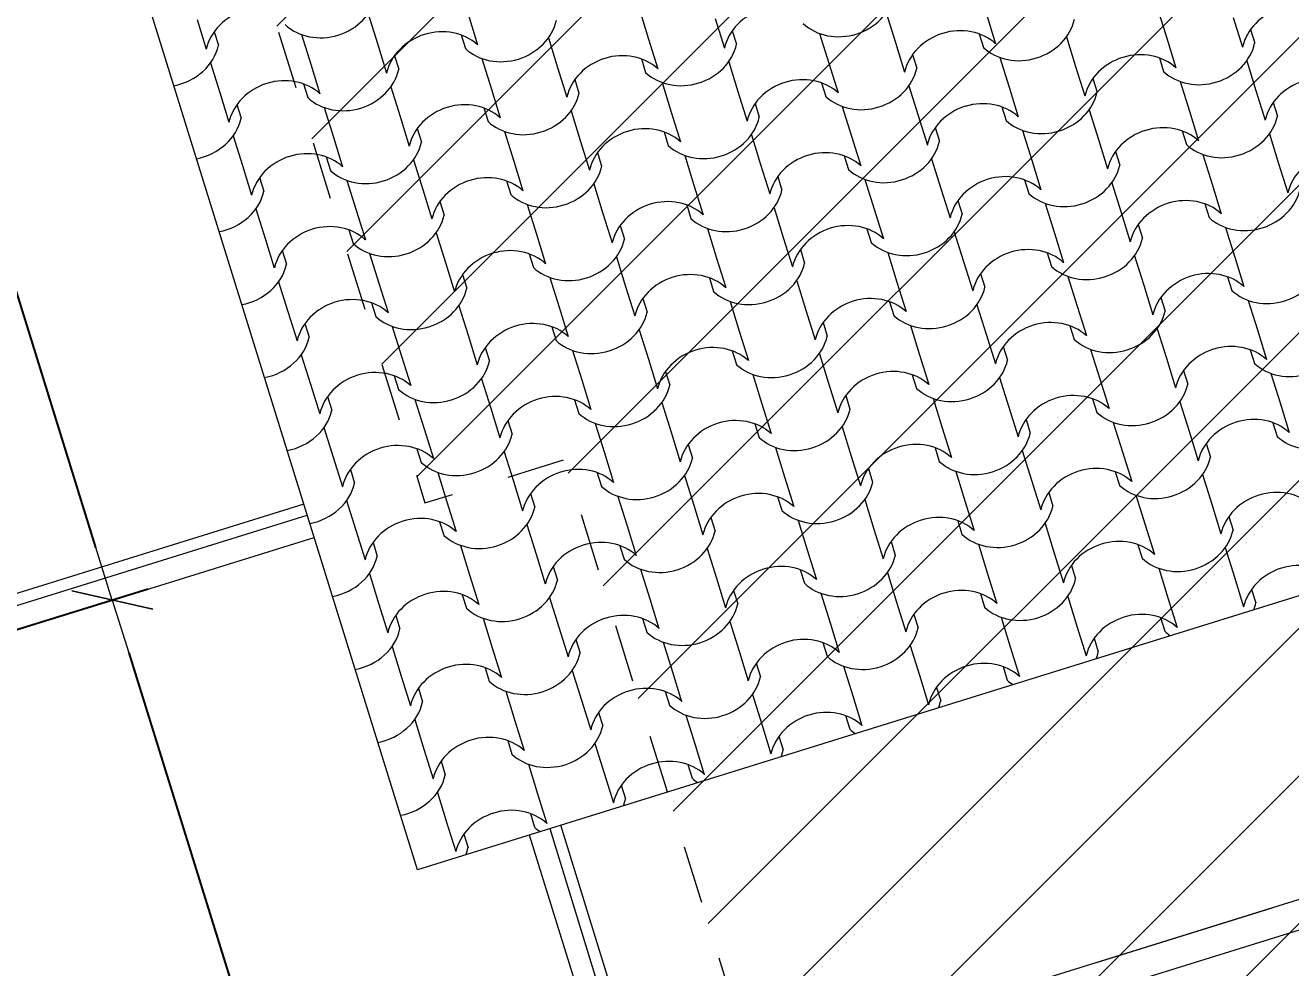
# Model space of a CAD drawing. Header units: metres. Extents: x -111189 to -108577, y -72951 to -72647.
# Drawn here: x -110196.452 to -110194.27, y -72662.649 to -72661.024 of the extents above; entities that cross this region are included whole.
import ezdxf

# ---------------------------------------------------------------- set-up
doc = ezdxf.new("R2010")
doc.units = ezdxf.units.M
doc.header["$MEASUREMENT"] = 0
doc.set_wipeout_variables(frame=1)
for name, pattern in [('Dot & Dashed', [0.670278, 0.3175, -0.176389, 0, -0.176389]), ('OTK - Traço Ponto', [0.2, 0.1, -0.05, 0, -0.05]), ('Wipeout_Contour', [1, 0, -1])]:
    doc.linetypes.add(name, pattern=pattern)
for name, color, linetype in [('00 - Cotas Implantação', 7, 'Continuous'), ('00 - Muros - Pormenores', 7, 'Continuous'), ('02 - PASSEIOS', 7, 'Continuous'), ('03 - COBERTURA', 7, 'Continuous'), ('03 - LAJES', 7, 'Continuous'), ('05 - VIGA', 7, 'Continuous'), ('06 - ESCADAS _ GUARDAS', 7, 'Continuous'), ('13 - IMPLANTAÇÃO (apoio).Layer Apoio', 7, 'Continuous')]:
    doc.layers.add(name, color=color, linetype=linetype)
doc.styles.add('ESTILO_GERADO_2', font='malgunsl.ttf')
doc.styles.add('ESTILO_GERADO_3', font='AGENCYR.TTF')
doc.dimstyles.new('ESTILO_GERADO__1', dxfattribs={"dimtxt": 0.15, "dimasz": 0.095, "dimexe": 0.18, "dimexo": 0.5, "dimgap": 0, "dimtad": 1, "dimzin": 0, "dimdsep": 46, "dimtxsty": 'ESTILO_GERADO_2', "dimblk": 'ARROWHEAD_2', "dimblk1": 'ARROWHEAD_2', "dimblk2": 'ARROWHEAD_2', "dimcen": 0.09, "dimclrd": 7, "dimclre": 7, "dimclrt": 7, "dimadec": 0, "dimazin": 0, "dimtfac": 1, "dimtdec": 4, "dimtmove": 0, "dimatfit": 3, "dimfxl": 1, "dimtolj": 1, "dimtzin": 0, "dimarcsym": 0})
doc.dimstyles.new('ESTILO_GERADO__2', dxfattribs={"dimtxt": 0.15, "dimasz": 0.057, "dimexe": 0.18, "dimexo": 0.05, "dimgap": 0, "dimtad": 1, "dimzin": 0, "dimdsep": 46, "dimtxsty": 'ESTILO_GERADO_3', "dimblk": 'ARROWHEAD_2', "dimblk1": 'ARROWHEAD_2', "dimblk2": 'ARROWHEAD_2', "dimcen": 0.09, "dimclrd": 7, "dimclre": 7, "dimclrt": 7, "dimadec": 0, "dimazin": 0, "dimtfac": 1, "dimtdec": 4, "dimtmove": 0, "dimatfit": 3, "dimfxl": 1, "dimtolj": 1, "dimtzin": 0, "dimarcsym": 0})

# ---------------------------------------------------------------- blocks, each defined once
blk = doc.blocks.new('Malha_8_1', base_point=(-111182.45, -72914.5203))
at = {"color": 254, "linetype": 'Wipeout_Contour', "lineweight": 0, "ltscale": 1861428.278801215}
blk.add_wipeout([(-111182.45, -72914.5203), (-111181.1398, -72916.9324), (-111179.283, -72920.3506), (-111178.6992, -72921.4255), (-111173.1932, -72931.5618), (-111171.3979, -72934.867), (-111163.9365, -72948.6033), (-111162.5896, -72948.18), (-111170.1617, -72934.1975), (-111171.9536, -72930.8885), (-111177.4458, -72920.7467), (-111178.0283, -72919.6711), (-111179.8807, -72916.2505), (-111181.0503, -72914.0907)], dxfattribs=at).dxf.layer = '02 - PASSEIOS'
blk = doc.blocks.new('Laje_7_1', base_point=(-111171.3593, -72924.355))
at = {"layer": '03 - LAJES', "color": 7, "linetype": 'Continuous', "lineweight": 13, "flags": 128}
blk.add_lwpolyline([(-111171.1819, -72924.9256), (-111169.9637, -72928.8445), (-111167.3868, -72928.0435)], dxfattribs=at)
blk = doc.blocks.new('Guarda_3_1', base_point=(-110957.0649, -73026.2797))
at = {"layer": '06 - ESCADAS _ GUARDAS', "color": 7, "linetype": 'Continuous', "lineweight": 13}
for p, q in [((-111171.1464, -72924.9146), (-111169.949, -72928.7955)), ((-111169.9358, -72928.7705), (-111171.1273, -72924.9086))]:
    blk.add_line(p, q, dxfattribs=at)
at = {"layer": '06 - ESCADAS _ GUARDAS', "color": 254, "linetype": 'Continuous', "lineweight": 13}
for p, q in [((-111171.1464, -72924.9146), (-111169.949, -72928.7955)), ((-111169.9358, -72928.7705), (-111171.1273, -72924.9086))]:
    blk.add_line(p, q, dxfattribs=at)
blk = doc.blocks.new('Laje_22_1', base_point=(-111173.9778, -72919.6686))
at = {"layer": '03 - LAJES', "color": 7, "linetype": 'Continuous', "lineweight": 13, "flags": 128}
blk.add_lwpolyline([(-111173.1109, -72919.3991), (-111173.9778, -72919.6686), (-111172.4194, -72924.682), (-111171.5524, -72924.4125)], dxfattribs=at)
blk = doc.blocks.new('ARROWHEAD_2')
at = {"color": 0, "linetype": 'Continuous', "lineweight": 0}
for p, q in [((-0.378, -0.655), (0.378, 0.655)), ((0, 0), (-1, 0))]:
    blk.add_line(p, q, dxfattribs=at)
blk = doc.blocks.new('*D3280')
at = {"layer": '00 - Muros - Pormenores', "color": 7, "linetype": 'Continuous', "lineweight": -2, "transparency": 16777216}
for p, q in [((-110201.8822, -72658.2813), (-110202.5597, -72658.6482)), ((-110202.3743, -72658.6126), (-110198.8363, -72665.1458)), ((-110195.2504, -72671.7674), (-110198.6952, -72665.4063)), ((-110194.704, -72671.5364), (-110195.3815, -72671.9033))]:
    blk.add_line(p, q, dxfattribs=at)
at = {"layer": 'Defpoints', "color": 0, "linetype": 'Continuous', "transparency": 16777216}
for p in [(-110201.8383, -72658.2575), (-110194.66, -72671.5125), (-110195.2233, -72671.8176)]:
    blk.add_point(p, dxfattribs=at)
at = {"layer": '00 - Muros - Pormenores', "color": 7, "linetype": 'Continuous', "lineweight": -2, "transparency": 16777216, "xscale": 0.05700000000000001, "yscale": 0.05700000000000001, "zscale": 0.05700000000000001}
for p, rotation in [((-110202.4014, -72658.5625), 118.4372769105561), ((-110195.2233, -72671.8176), 298.4372769105561)]:
    blk.add_blockref('ARROWHEAD_2', p, dxfattribs=dict(at, rotation=rotation))
at = {"layer": '00 - Muros - Pormenores', "color": 7, "linetype": 'Continuous', "lineweight": 5, "transparency": 16777216, "insert": (-110198.7658, -72665.276), "char_height": 0.15, "attachment_point": 5, "rotation": 298.4373, "style": 'ESTILO_GERADO_3'}
blk.add_mtext('\\A1;15.07', dxfattribs=at)
blk = doc.blocks.new('Viga_17_1', base_point=(-111170.9394, -72925.3738))
at = {"layer": '05 - VIGA', "color": 7, "linetype": 'Continuous', "lineweight": 13}
for p, q in [((-111170.9394, -72925.3738), (-111168.4566, -72924.602)), ((-111170.9246, -72925.4216), (-111168.4418, -72924.6498)), ((-111170.9246, -72925.4216), (-111170.9394, -72925.3738))]:
    blk.add_line(p, q, dxfattribs=at)
at = {"layer": '05 - VIGA', "color": 7, "linetype": 'Dot & Dashed', "lineweight": 13}
blk.add_line((-111170.9394, -72925.3738), (-111168.4566, -72924.602), dxfattribs=at)
blk = doc.blocks.new('Cobertura_1_1', base_point=(-111163.2146, -72915.6944))
at = {"layer": '03 - COBERTURA', "color": 253, "linetype": 'Continuous', "lineweight": 9}
for p, q in [((-111170.9918, -72923.5025), (-111170.976, -72923.5535)), ((-111170.0987, -72923.5008), (-111170.0828, -72923.5518)), ((-111171.7543, -72923.5196), (-111171.7385, -72923.5706)), ((-111171.4594, -72923.5099), (-111171.4436, -72923.561)), ((-111171.2867, -72923.5122), (-111171.2709, -72923.5632)), ((-111170.8612, -72923.5179), (-111170.8453, -72923.5689)), ((-111170.5663, -72923.5082), (-111170.5504, -72923.5592)), ((-111170.3936, -72923.5104), (-111170.3777, -72923.5614)), ((-111169.968, -72923.5161), (-111169.9521, -72923.5671)), ((-111171.7248, -72923.5406), (-111171.7175, -72923.5641)), ((-111171.5743, -72923.5456), (-111171.5584, -72923.5966)), ((-111171.2992, -72923.5463), (-111171.2919, -72923.5697)), ((-111170.8316, -72923.5389), (-111170.8243, -72923.5623)), ((-111170.6811, -72923.5439), (-111170.6652, -72923.5949)), ((-111170.406, -72923.5445), (-111170.3987, -72923.568)), ((-111170.2555, -72923.5495), (-111170.2397, -72923.6005)), ((-111169.9384, -72923.5371), (-111169.9311, -72923.5606)), ((-111171.4436, -72923.561), (-111171.4277, -72923.612)), ((-111171.1487, -72923.5513), (-111171.1328, -72923.6023)), ((-111170.976, -72923.5535), (-111170.9601, -72923.6046)), ((-111170.5504, -72923.5592), (-111170.5346, -72923.6102)), ((-111170.0828, -72923.5518), (-111170.067, -72923.6028)), ((-111171.7311, -72923.5944), (-111171.7152, -72923.6454)), ((-111171.414, -72923.582), (-111171.4067, -72923.6054)), ((-111171.2635, -72923.587), (-111171.2476, -72923.638)), ((-111170.9884, -72923.5876), (-111170.9811, -72923.6111)), ((-111170.8379, -72923.5926), (-111170.8221, -72923.6436)), ((-111170.5208, -72923.5802), (-111170.5135, -72923.6037)), ((-111170.3703, -72923.5852), (-111170.3545, -72923.6362)), ((-111170.0953, -72923.5859), (-111170.088, -72923.6093)), ((-111169.9447, -72923.5909), (-111169.9289, -72923.6419)), ((-111171.5584, -72923.5966), (-111171.5425, -72923.6477)), ((-111171.1328, -72923.6023), (-111171.117, -72923.6533)), ((-111170.6652, -72923.5949), (-111170.6494, -72923.6459)), ((-111170.2397, -72923.6005), (-111170.2238, -72923.6515)), ((-111171.5708, -72923.6307), (-111171.5636, -72923.6542)), ((-111171.4203, -72923.6357), (-111171.4045, -72923.6867)), ((-111171.2476, -72923.638), (-111171.2318, -72923.689)), ((-111171.1032, -72923.6233), (-111171.096, -72923.6468)), ((-111170.9527, -72923.6283), (-111170.9369, -72923.6793)), ((-111170.6777, -72923.629), (-111170.6704, -72923.6524)), ((-111170.5272, -72923.634), (-111170.5113, -72923.685)), ((-111170.3545, -72923.6362), (-111170.3386, -72923.6872)), ((-111170.2101, -72923.6216), (-111170.2028, -72923.645)), ((-111170.0596, -72923.6266), (-111170.0437, -72923.6776)), ((-111171.7152, -72923.6454), (-111171.6994, -72923.6964)), ((-111170.8221, -72923.6436), (-111170.8062, -72923.6947)), ((-111169.9289, -72923.6419), (-111169.913, -72923.6929)), ((-111171.6857, -72923.6664), (-111171.6784, -72923.6899)), ((-111171.5352, -72923.6714), (-111171.5193, -72923.7224)), ((-111171.2601, -72923.6721), (-111171.2528, -72923.6955)), ((-111171.1096, -72923.6771), (-111171.0937, -72923.7281)), ((-111170.9369, -72923.6793), (-111170.921, -72923.7303)), ((-111170.7925, -72923.6647), (-111170.7852, -72923.6881)), ((-111170.642, -72923.6697), (-111170.6261, -72923.7207)), ((-111170.3669, -72923.6703), (-111170.3596, -72923.6938)), ((-111170.2164, -72923.6753), (-111170.2005, -72923.7263)), ((-111170.0437, -72923.6776), (-111170.0278, -72923.7286)), ((-111169.8993, -72923.6629), (-111169.892, -72923.6864)), ((-111171.4045, -72923.6867), (-111171.3886, -72923.7378)), ((-111170.5113, -72923.685), (-111170.4954, -72923.736)), ((-111171.692, -72923.7202), (-111171.6761, -72923.7712)), ((-111171.5193, -72923.7224), (-111171.5034, -72923.7735)), ((-111171.3749, -72923.7078), (-111171.3676, -72923.7312)), ((-111171.2244, -72923.7128), (-111171.2085, -72923.7638)), ((-111170.9493, -72923.7134), (-111170.942, -72923.7369)), ((-111170.7988, -72923.7184), (-111170.783, -72923.7694)), ((-111170.6261, -72923.7207), (-111170.6103, -72923.7717)), ((-111170.4817, -72923.706), (-111170.4744, -72923.7295)), ((-111170.3312, -72923.711), (-111170.3154, -72923.762)), ((-111170.0562, -72923.7117), (-111170.0489, -72923.7351)), ((-111169.9056, -72923.7166), (-111169.8898, -72923.7677)), ((-111171.0937, -72923.7281), (-111171.0779, -72923.7791)), ((-111170.2005, -72923.7263), (-111170.1847, -72923.7773)), ((-111170.171, -72923.7474), (-111170.1637, -72923.7708)), ((-111171.5317, -72923.7565), (-111171.5245, -72923.78)), ((-111171.3812, -72923.7615), (-111171.3654, -72923.8125)), ((-111171.2085, -72923.7638), (-111171.1927, -72923.8148)), ((-111171.0641, -72923.7491), (-111171.0569, -72923.7726)), ((-111170.9136, -72923.7541), (-111170.8978, -72923.8051)), ((-111170.6386, -72923.7548), (-111170.6313, -72923.7782)), ((-111170.4881, -72923.7598), (-111170.4722, -72923.8108)), ((-111170.3154, -72923.762), (-111170.2995, -72923.813)), ((-111170.0205, -72923.7523), (-111170.0046, -72923.8034)), ((-111169.8898, -72923.7677), (-111169.8739, -72923.8187)), ((-111171.6761, -72923.7712), (-111171.6603, -72923.8222)), ((-111170.783, -72923.7694), (-111170.7671, -72923.8204)), ((-111170.7534, -72923.7905), (-111170.7461, -72923.8139)), ((-111171.6466, -72923.7922), (-111171.6393, -72923.8157)), ((-111171.4961, -72923.7972), (-111171.4802, -72923.8482)), ((-111171.3654, -72923.8125), (-111171.3495, -72923.8635)), ((-111171.221, -72923.7979), (-111171.2137, -72923.8213)), ((-111171.0705, -72923.8029), (-111171.0546, -72923.8539)), ((-111170.8978, -72923.8051), (-111170.8819, -72923.8561)), ((-111170.6029, -72923.7954), (-111170.587, -72923.8465)), ((-111170.4722, -72923.8108), (-111170.4563, -72923.8618)), ((-111170.3278, -72923.7961), (-111170.3205, -72923.8196)), ((-111170.1773, -72923.8011), (-111170.1614, -72923.8521)), ((-111170.0046, -72923.8034), (-111169.9887, -72923.8544)), ((-111171.3358, -72923.8336), (-111171.3285, -72923.857)), ((-111170.4426, -72923.8318), (-111170.4353, -72923.8553)), ((-111171.6529, -72923.846), (-111171.637, -72923.897)), ((-111171.4802, -72923.8482), (-111171.4643, -72923.8992)), ((-111171.1853, -72923.8386), (-111171.1694, -72923.8896)), ((-111171.0546, -72923.8539), (-111171.0388, -72923.9049)), ((-111170.9102, -72923.8392), (-111170.9029, -72923.8627)), ((-111170.7597, -72923.8442), (-111170.7439, -72923.8952)), ((-111170.587, -72923.8465), (-111170.5712, -72923.8975)), ((-111170.2921, -72923.8368), (-111170.2763, -72923.8878)), ((-111170.1614, -72923.8521), (-111170.1456, -72923.9031)), ((-111170.017, -72923.8374), (-111170.0098, -72923.8609)), ((-111171.025, -72923.8749), (-111171.0177, -72923.8984)), ((-111170.1319, -72923.8731), (-111170.1246, -72923.8966)), ((-111169.9814, -72923.8781), (-111169.9655, -72923.9291)), ((-111171.637, -72923.897), (-111171.6212, -72923.948)), ((-111171.4926, -72923.8823), (-111171.4854, -72923.9058)), ((-111171.3421, -72923.8873), (-111171.3263, -72923.9383)), ((-111171.1694, -72923.8896), (-111171.1536, -72923.9406)), ((-111170.8745, -72923.8799), (-111170.8587, -72923.9309)), ((-111170.7439, -72923.8952), (-111170.728, -72923.9462)), ((-111170.5995, -72923.8806), (-111170.5922, -72923.904)), ((-111170.449, -72923.8855), (-111170.4331, -72923.9366)), ((-111170.2763, -72923.8878), (-111170.2604, -72923.9388)), ((-111171.6075, -72923.918), (-111171.6002, -72923.9415)), ((-111170.7143, -72923.9162), (-111170.707, -72923.9397)), ((-111170.5638, -72923.9212), (-111170.5479, -72923.9723)), ((-111170.2887, -72923.9219), (-111170.2814, -72923.9453)), ((-111171.457, -72923.923), (-111171.4411, -72923.974)), ((-111171.3263, -72923.9383), (-111171.3104, -72923.9893)), ((-111171.1819, -72923.9237), (-111171.1746, -72923.9471)), ((-111171.0314, -72923.9287), (-111171.0155, -72923.9797)), ((-111170.8587, -72923.9309), (-111170.8428, -72923.9819)), ((-111170.4331, -72923.9366), (-111170.4172, -72923.9876)), ((-111170.1382, -72923.9269), (-111170.1223, -72923.9779)), ((-111169.9655, -72923.9291), (-111169.9496, -72923.9802)), ((-111171.2967, -72923.9594), (-111171.2894, -72923.9828)), ((-111171.1462, -72923.9643), (-111171.1303, -72924.0154)), ((-111170.8711, -72923.965), (-111170.8638, -72923.9885)), ((-111170.4035, -72923.9576), (-111170.3962, -72923.981)), ((-111170.253, -72923.9626), (-111170.2372, -72924.0136)), ((-111169.9779, -72923.9632), (-111169.9707, -72923.9867)), ((-111171.6138, -72923.9718), (-111171.5979, -72924.0228)), ((-111171.4411, -72923.974), (-111171.4252, -72924.025)), ((-111171.0155, -72923.9797), (-111170.9997, -72924.0307)), ((-111170.7206, -72923.97), (-111170.7048, -72924.021)), ((-111170.5479, -72923.9723), (-111170.5321, -72924.0233)), ((-111170.1223, -72923.9779), (-111170.1065, -72924.0289)), ((-111171.4535, -72924.0081), (-111171.4462, -72924.0316)), ((-111170.9859, -72924.0007), (-111170.9786, -72924.0241)), ((-111170.8354, -72924.0057), (-111170.8196, -72924.0567)), ((-111170.5604, -72924.0063), (-111170.5531, -72924.0298)), ((-111170.0928, -72923.9989), (-111170.0855, -72924.0224)), ((-111169.9423, -72924.0039), (-111169.9264, -72924.0549)), ((-111171.5979, -72924.0228), (-111171.5821, -72924.0738)), ((-111171.303, -72924.0131), (-111171.2872, -72924.0641)), ((-111171.1303, -72924.0154), (-111171.1145, -72924.0664)), ((-111170.7048, -72924.021), (-111170.6889, -72924.072)), ((-111170.4099, -72924.0113), (-111170.394, -72924.0623)), ((-111170.2372, -72924.0136), (-111170.2213, -72924.0646)), ((-111171.5684, -72924.0438), (-111171.5611, -72924.0673)), ((-111171.4178, -72924.0488), (-111171.402, -72924.0998)), ((-111171.1428, -72924.0495), (-111171.1355, -72924.0729)), ((-111170.6752, -72924.042), (-111170.6679, -72924.0655)), ((-111170.5247, -72924.047), (-111170.5088, -72924.098)), ((-111170.2496, -72924.0477), (-111170.2423, -72924.0711)), ((-111170.0991, -72924.0527), (-111170.0832, -72924.1037)), ((-111171.2872, -72924.0641), (-111171.2713, -72924.1151)), ((-111170.9923, -72924.0544), (-111170.9764, -72924.1055)), ((-111170.8196, -72924.0567), (-111170.8037, -72924.1077)), ((-111170.394, -72924.0623), (-111170.3781, -72924.1134)), ((-111169.9264, -72924.0549), (-111169.9105, -72924.1059)), ((-111171.2576, -72924.0851), (-111171.2503, -72924.1086)), ((-111171.1071, -72924.0901), (-111171.0912, -72924.1411)), ((-111170.832, -72924.0908), (-111170.8247, -72924.1142)), ((-111170.6815, -72924.0958), (-111170.6657, -72924.1468)), ((-111170.3644, -72924.0834), (-111170.3571, -72924.1068)), ((-111170.2139, -72924.0884), (-111170.1981, -72924.1394)), ((-111169.9388, -72924.089), (-111169.9316, -72924.1125)), ((-111171.5747, -72924.0975), (-111171.5588, -72924.1486)), ((-111171.402, -72924.0998), (-111171.3861, -72924.1508)), ((-111170.9764, -72924.1055), (-111170.9606, -72924.1565)), ((-111170.5088, -72924.098), (-111170.493, -72924.1491)), ((-111170.0832, -72924.1037), (-111170.0674, -72924.1547)), ((-111171.4144, -72924.1339), (-111171.4071, -72924.1574)), ((-111171.2639, -72924.1389), (-111171.2481, -72924.1899)), ((-111170.9468, -72924.1265), (-111170.9395, -72924.1499)), ((-111170.7963, -72924.1315), (-111170.7805, -72924.1825)), ((-111170.5213, -72924.1321), (-111170.514, -72924.1556)), ((-111170.3708, -72924.1371), (-111170.3549, -72924.1881)), ((-111170.1981, -72924.1394), (-111170.1822, -72924.1904)), ((-111170.0537, -72924.1247), (-111170.0464, -72924.1482)), ((-111169.9032, -72924.1297), (-111169.8873, -72924.1807)), ((-111171.5588, -72924.1486), (-111171.543, -72924.1996)), ((-111171.0912, -72924.1411), (-111171.0754, -72924.1922)), ((-111170.6657, -72924.1468), (-111170.6498, -72924.1978)), ((-111171.5293, -72924.1696), (-111171.522, -72924.193)), ((-111171.3787, -72924.1746), (-111171.3629, -72924.2256)), ((-111171.1037, -72924.1752), (-111171.0964, -72924.1987)), ((-111170.9532, -72924.1802), (-111170.9373, -72924.2312)), ((-111170.7805, -72924.1825), (-111170.7646, -72924.2335)), ((-111170.6361, -72924.1678), (-111170.6288, -72924.1913)), ((-111170.4856, -72924.1728), (-111170.4697, -72924.2238)), ((-111170.2105, -72924.1735), (-111170.2032, -72924.1969)), ((-111170.06, -72924.1785), (-111170.0441, -72924.2295)), ((-111169.8873, -72924.1807), (-111169.8714, -72924.2317)), ((-111171.2481, -72924.1899), (-111171.2322, -72924.2409)), ((-111170.3549, -72924.1881), (-111170.339, -72924.2392)), ((-111171.5356, -72924.2233), (-111171.5197, -72924.2744)), ((-111171.3629, -72924.2256), (-111171.347, -72924.2766)), ((-111171.2185, -72924.2109), (-111171.2112, -72924.2344)), ((-111171.068, -72924.2159), (-111171.0521, -72924.2669)), ((-111170.7929, -72924.2166), (-111170.7856, -72924.24)), ((-111170.6424, -72924.2216), (-111170.6266, -72924.2726)), ((-111170.4697, -72924.2238), (-111170.4539, -72924.2748)), ((-111170.3253, -72924.2092), (-111170.318, -72924.2326)), ((-111170.1748, -72924.2142), (-111170.159, -72924.2652)), ((-111169.8997, -72924.2148), (-111169.8924, -72924.2383)), ((-111170.9373, -72924.2312), (-111170.9215, -72924.2823)), ((-111170.0441, -72924.2295), (-111170.0283, -72924.2805)), ((-111171.3753, -72924.2597), (-111171.368, -72924.2831)), ((-111171.2248, -72924.2647), (-111171.209, -72924.3157)), ((-111171.0521, -72924.2669), (-111171.0363, -72924.318)), ((-111170.9077, -72924.2523), (-111170.9004, -72924.2757)), ((-111170.7572, -72924.2573), (-111170.7414, -72924.3083)), ((-111170.4822, -72924.2579), (-111170.4749, -72924.2814)), ((-111170.3317, -72924.2629), (-111170.3158, -72924.3139)), ((-111170.159, -72924.2652), (-111170.1431, -72924.3162)), ((-111170.0146, -72924.2505), (-111170.0073, -72924.274)), ((-111171.5197, -72924.2744), (-111171.5039, -72924.3254)), ((-111170.6266, -72924.2726), (-111170.6107, -72924.3236)), ((-111171.4901, -72924.2954), (-111171.4829, -72924.3188)), ((-111171.3396, -72924.3004), (-111171.3238, -72924.3514)), ((-111171.0646, -72924.301), (-111171.0573, -72924.3245)), ((-111170.9141, -72924.306), (-111170.8982, -72924.357)), ((-111170.7414, -72924.3083), (-111170.7255, -72924.3593)), ((-111170.597, -72924.2936), (-111170.5897, -72924.3171)), ((-111170.4465, -72924.2986), (-111170.4306, -72924.3496)), ((-111170.3158, -72924.3139), (-111170.2999, -72924.3649)), ((-111170.1714, -72924.2993), (-111170.1641, -72924.3227)), ((-111170.0209, -72924.3043), (-111170.005, -72924.3553)), ((-111171.209, -72924.3157), (-111171.1931, -72924.3667)), ((-111170.2862, -72924.335), (-111170.2789, -72924.3584)), ((-111171.4965, -72924.3491), (-111171.4806, -72924.4001)), ((-111171.3238, -72924.3514), (-111171.3079, -72924.4024)), ((-111171.1794, -72924.3367), (-111171.1721, -72924.3602)), ((-111171.0289, -72924.3417), (-111171.013, -72924.3927)), ((-111170.8982, -72924.357), (-111170.8823, -72924.408)), ((-111170.7538, -72924.3424), (-111170.7465, -72924.3658)), ((-111170.6033, -72924.3474), (-111170.5874, -72924.3984)), ((-111170.4306, -72924.3496), (-111170.4147, -72924.4006)), ((-111170.1357, -72924.3399), (-111170.1198, -72924.391)), ((-111170.005, -72924.3553), (-111169.9892, -72924.4063)), ((-111170.8686, -72924.3781), (-111170.8613, -72924.4015)), ((-111169.9755, -72924.3763), (-111169.9682, -72924.3998)), ((-111171.4806, -72924.4001), (-111171.4648, -72924.4512)), ((-111171.3362, -72924.3855), (-111171.3289, -72924.4089)), ((-111171.1857, -72924.3905), (-111171.1699, -72924.4415)), ((-111171.013, -72924.3927), (-111170.9972, -72924.4437)), ((-111170.7181, -72924.3831), (-111170.7023, -72924.4341)), ((-111170.5874, -72924.3984), (-111170.5716, -72924.4494)), ((-111170.4431, -72924.3837), (-111170.4358, -72924.4072)), ((-111170.2925, -72924.3887), (-111170.2767, -72924.4397)), ((-111170.1198, -72924.391), (-111170.104, -72924.442)), ((-111171.451, -72924.4212), (-111171.4438, -72924.4446)), ((-111170.5579, -72924.4194), (-111170.5506, -72924.4429)), ((-111171.3005, -72924.4262), (-111171.2847, -72924.4772)), ((-111171.1699, -72924.4415), (-111171.154, -72924.4925)), ((-111171.0255, -72924.4268), (-111171.0182, -72924.4503)), ((-111170.875, -72924.4318), (-111170.8591, -72924.4828)), ((-111170.7023, -72924.4341), (-111170.6864, -72924.4851)), ((-111170.4074, -72924.4244), (-111170.3915, -72924.4754)), ((-111170.2767, -72924.4397), (-111170.2608, -72924.4907)), ((-111170.1323, -72924.4251), (-111170.125, -72924.4485)), ((-111169.9818, -72924.43), (-111169.9659, -72924.4811)), ((-111171.1403, -72924.4625), (-111171.133, -72924.486)), ((-111170.2471, -72924.4607), (-111170.2398, -72924.4842)), ((-111170.0966, -72924.4657), (-111170.0807, -72924.5167)), ((-111171.4574, -72924.4749), (-111171.4415, -72924.5259)), ((-111171.2847, -72924.4772), (-111171.2688, -72924.5282)), ((-111170.9898, -72924.4675), (-111170.9739, -72924.5185)), ((-111170.8591, -72924.4828), (-111170.8432, -72924.5338)), ((-111170.7147, -72924.4682), (-111170.7074, -72924.4916)), ((-111170.5642, -72924.4731), (-111170.5483, -72924.5242)), ((-111170.3915, -72924.4754), (-111170.3756, -72924.5264)), ((-111169.9659, -72924.4811), (-111169.9501, -72924.5321)), ((-111170.8295, -72924.5039), (-111170.8222, -72924.5273)), ((-111170.679, -72924.5088), (-111170.6632, -72924.5599)), ((-111170.4039, -72924.5095), (-111170.3967, -72924.533)), ((-111169.9363, -72924.5021), (-111169.9291, -72924.5255)), ((-111171.4415, -72924.5259), (-111171.4257, -72924.5769)), ((-111171.2971, -72924.5113), (-111171.2898, -72924.5347)), ((-111171.1466, -72924.5163), (-111171.1308, -72924.5673)), ((-111170.9739, -72924.5185), (-111170.9581, -72924.5695)), ((-111170.5483, -72924.5242), (-111170.5325, -72924.5752)), ((-111170.2534, -72924.5145), (-111170.2376, -72924.5655)), ((-111170.0807, -72924.5167), (-111170.0649, -72924.5678)), ((-111171.4119, -72924.547), (-111171.4047, -72924.5704)), ((-111171.2614, -72924.5519), (-111171.2456, -72924.603)), ((-111170.9864, -72924.5526), (-111170.9791, -72924.5761)), ((-111170.5188, -72924.5452), (-111170.5115, -72924.5686)), ((-111170.3683, -72924.5502), (-111170.3524, -72924.6012)), ((-111170.0932, -72924.5508), (-111170.0859, -72924.5743)), ((-111171.1308, -72924.5673), (-111171.1149, -72924.6183)), ((-111170.8359, -72924.5576), (-111170.82, -72924.6086)), ((-111170.6632, -72924.5599), (-111170.6473, -72924.6109)), ((-111170.2376, -72924.5655), (-111170.2217, -72924.6165)), ((-111171.1012, -72924.5883), (-111171.0939, -72924.6118)), ((-111170.9507, -72924.5933), (-111170.9348, -72924.6443)), ((-111170.6756, -72924.5939), (-111170.6683, -72924.6174)), ((-111170.208, -72924.5865), (-111170.2007, -72924.61)), ((-111171.4183, -72924.6007), (-111171.4024, -72924.6517)), ((-111171.2456, -72924.603), (-111171.2297, -72924.654)), ((-111170.82, -72924.6086), (-111170.8041, -72924.6596)), ((-111170.5251, -72924.5989), (-111170.5092, -72924.65)), ((-111170.3524, -72924.6012), (-111170.3365, -72924.6522)), ((-111171.258, -72924.6371), (-111171.2507, -72924.6605)), ((-111170.7904, -72924.6296), (-111170.7831, -72924.6531)), ((-111170.6399, -72924.6346), (-111170.6241, -72924.6856)), ((-111170.3648, -72924.6353), (-111170.3576, -72924.6587)), ((-111171.4024, -72924.6517), (-111171.3866, -72924.7027)), ((-111171.1075, -72924.642), (-111171.0917, -72924.6931)), ((-111170.9348, -72924.6443), (-111170.919, -72924.6953)), ((-111170.5092, -72924.65), (-111170.4934, -72924.701)), ((-111171.3728, -72924.6727), (-111171.3655, -72924.6962)), ((-111171.2223, -72924.6777), (-111171.2065, -72924.7288)), ((-111170.9473, -72924.6784), (-111170.94, -72924.7018)), ((-111170.7968, -72924.6834), (-111170.7809, -72924.7344)), ((-111170.4797, -72924.671), (-111170.4724, -72924.6944)), ((-111171.0917, -72924.6931), (-111171.0758, -72924.7441)), ((-111170.6241, -72924.6856), (-111170.6082, -72924.7367)), ((-111171.3792, -72924.7265), (-111171.3633, -72924.7775)), ((-111171.2065, -72924.7288), (-111171.1906, -72924.7798)), ((-111171.0621, -72924.7141), (-111171.0548, -72924.7375)), ((-111170.9116, -72924.7191), (-111170.8957, -72924.7701)), ((-111170.6365, -72924.7197), (-111170.6292, -72924.7432)), ((-111170.7809, -72924.7344), (-111170.765, -72924.7854)), ((-111171.2189, -72924.7628), (-111171.2116, -72924.7863)), ((-111171.0684, -72924.7678), (-111171.0526, -72924.8188)), ((-111170.8957, -72924.7701), (-111170.8799, -72924.8211)), ((-111170.7513, -72924.7554), (-111170.744, -72924.7789)), ((-111171.3633, -72924.7775), (-111171.3475, -72924.8285)), ((-111171.3337, -72924.7985), (-111171.3264, -72924.822)), ((-111171.1832, -72924.8035), (-111171.1674, -72924.8545)), ((-111170.9082, -72924.8042), (-111170.9009, -72924.8276)), ((-111171.0526, -72924.8188), (-111171.0367, -72924.8699)), ((-111171.3401, -72924.8523), (-111171.3242, -72924.9033)), ((-111171.1674, -72924.8545), (-111171.1515, -72924.9056)), ((-111171.023, -72924.8399), (-111171.0157, -72924.8633)), ((-111171.3242, -72924.9033), (-111171.3084, -72924.9543)), ((-111171.1798, -72924.8886), (-111171.1725, -72924.9121)), ((-111171.2946, -72924.9243), (-111171.2873, -72924.9478))]:
    blk.add_line(p, q, dxfattribs=at)
at = {"layer": '03 - COBERTURA', "color": 7, "linetype": 'Continuous', "lineweight": 13, "flags": 128}
for points in [[(-111171.3743, -72924.9854), (-111172.3317, -72921.9058)], [(-111168.605, -72924.1246), (-111171.3743, -72924.9854)]]:
    blk.add_lwpolyline(points, dxfattribs=at)
at = {"layer": '03 - COBERTURA', "color": 253, "linetype": 'Continuous', "lineweight": 9}
for centre, major_axis, start_param, end_param in [((-111171.535, -72923.4695), (0.0878, 0.0273), 3.607672, 5.817106), ((-111170.6418, -72923.4677), (0.0878, 0.0273), 3.607672, 5.817106), ((-111171.6489, -72923.5813), (0.0883, 0.0274), 1.573772, 2.670554), ((-111170.7557, -72923.5795), (0.0883, 0.0274), 1.573772, 2.670554), ((-111169.8625, -72923.5778), (0.0883, 0.0274), 1.573772, 2.670554), ((-111171.2242, -72923.5108), (0.0878, 0.0273), 3.607672, 5.817106), ((-111170.331, -72923.509), (0.0878, 0.0273), 3.607672, 5.817106), ((-111171.3381, -72923.6226), (0.0883, 0.0274), 1.573772, 2.670554), ((-111171.3387, -72923.6228), (0.0883, 0.0274), 0.471039, 1.56782), ((-111170.445, -72923.6209), (0.0883, 0.0274), 1.573772, 2.670554), ((-111170.4455, -72923.621), (0.0883, 0.0274), 0.471039, 1.56782), ((-111171.8066, -72923.5539), (0.0878, 0.0273), 4.58016, 5.817106), ((-111170.9135, -72923.5521), (0.0878, 0.0273), 3.607672, 5.817106), ((-111170.0203, -72923.5504), (0.0878, 0.0273), 3.607672, 5.817106), ((-111171.0274, -72923.664), (0.0883, 0.0274), 1.573772, 2.670554), ((-111171.0279, -72923.6641), (0.0883, 0.0274), 0.471039, 1.56782), ((-111170.1342, -72923.6622), (0.0883, 0.0274), 1.573772, 2.670554), ((-111170.1347, -72923.6624), (0.0883, 0.0274), 0.471039, 1.56782), ((-111171.4959, -72923.5953), (0.0878, 0.0273), 3.607672, 5.817106), ((-111170.6027, -72923.5935), (0.0878, 0.0273), 3.607672, 5.817106), ((-111171.6098, -72923.7071), (0.0883, 0.0274), 1.573772, 2.670554), ((-111171.6103, -72923.7072), (0.0883, 0.0274), 0.471039, 1.56782), ((-111170.7166, -72923.7053), (0.0883, 0.0274), 1.573772, 2.670554), ((-111170.7171, -72923.7055), (0.0883, 0.0274), 0.471039, 1.56782), ((-111169.8234, -72923.7035), (0.0883, 0.0274), 1.573772, 2.670554), ((-111171.1851, -72923.6366), (0.0878, 0.0273), 3.607672, 5.817106), ((-111170.4064, -72923.7468), (0.0883, 0.0274), 0.471039, 1.56782), ((-111170.2919, -72923.6348), (0.0878, 0.0273), 3.607672, 5.817106), ((-111171.299, -72923.7484), (0.0883, 0.0274), 1.573772, 2.670554), ((-111171.2996, -72923.7486), (0.0883, 0.0274), 0.471039, 1.56782), ((-111170.4059, -72923.7466), (0.0883, 0.0274), 1.573772, 2.670554), ((-111171.7675, -72923.6797), (0.0878, 0.0273), 4.58016, 5.817106), ((-111170.9888, -72923.7899), (0.0883, 0.0274), 0.471039, 1.56782), ((-111170.8744, -72923.6779), (0.0878, 0.0273), 3.607672, 5.817106), ((-111170.0956, -72923.7882), (0.0883, 0.0274), 0.471039, 1.56782), ((-111169.9812, -72923.6762), (0.0878, 0.0273), 3.607672, 5.817106), ((-111170.9883, -72923.7898), (0.0883, 0.0274), 1.573772, 2.670554), ((-111170.0951, -72923.788), (0.0883, 0.0274), 1.573772, 2.670554), ((-111171.5712, -72923.833), (0.0883, 0.0274), 0.471039, 1.56782), ((-111171.4568, -72923.721), (0.0878, 0.0273), 3.607672, 5.817106), ((-111170.678, -72923.8313), (0.0883, 0.0274), 0.471039, 1.56782), ((-111170.5636, -72923.7193), (0.0878, 0.0273), 3.607672, 5.817106), ((-111171.5707, -72923.8329), (0.0883, 0.0274), 1.573772, 2.670554), ((-111170.6775, -72923.8311), (0.0883, 0.0274), 1.573772, 2.670554), ((-111169.7843, -72923.8293), (0.0883, 0.0274), 1.573772, 2.670554), ((-111171.2604, -72923.8744), (0.0883, 0.0274), 0.471039, 1.56782), ((-111171.146, -72923.7624), (0.0878, 0.0273), 3.607672, 5.817106), ((-111170.3673, -72923.8726), (0.0883, 0.0274), 0.471039, 1.56782), ((-111170.2528, -72923.7606), (0.0878, 0.0273), 3.607672, 5.817106), ((-111171.2599, -72923.8742), (0.0883, 0.0274), 1.573772, 2.670554), ((-111170.3667, -72923.8724), (0.0883, 0.0274), 1.573772, 2.670554), ((-111169.9421, -72923.802), (0.0878, 0.0273), 3.607672, 5.817106), ((-111171.7284, -72923.8055), (0.0878, 0.0273), 4.58016, 5.817106), ((-111170.9497, -72923.9157), (0.0883, 0.0274), 0.471039, 1.56782), ((-111170.8353, -72923.8037), (0.0878, 0.0273), 3.607672, 5.817106), ((-111170.0565, -72923.9139), (0.0883, 0.0274), 0.471039, 1.56782), ((-111170.9492, -72923.9155), (0.0883, 0.0274), 1.573772, 2.670554), ((-111170.5245, -72923.8451), (0.0878, 0.0273), 3.607672, 5.817106), ((-111170.056, -72923.9138), (0.0883, 0.0274), 1.573772, 2.670554), ((-111171.5321, -72923.9588), (0.0883, 0.0274), 0.471039, 1.56782), ((-111171.4177, -72923.8468), (0.0878, 0.0273), 3.607672, 5.817106), ((-111170.6389, -72923.957), (0.0883, 0.0274), 0.471039, 1.56782), ((-111171.5316, -72923.9586), (0.0883, 0.0274), 1.573772, 2.670554), ((-111171.1069, -72923.8882), (0.0878, 0.0273), 3.607672, 5.817106), ((-111170.6384, -72923.9569), (0.0883, 0.0274), 1.573772, 2.670554), ((-111170.2137, -72923.8864), (0.0878, 0.0273), 3.607672, 5.817106), ((-111171.2213, -72924.0002), (0.0883, 0.0274), 0.471039, 1.56782), ((-111170.3276, -72923.9982), (0.0883, 0.0274), 1.573772, 2.670554), ((-111170.3282, -72923.9984), (0.0883, 0.0274), 0.471039, 1.56782), ((-111171.6893, -72923.9313), (0.0878, 0.0273), 4.58016, 5.817106), ((-111171.2208, -72924), (0.0883, 0.0274), 1.573772, 2.670554), ((-111170.7962, -72923.9295), (0.0878, 0.0273), 3.607672, 5.817106), ((-111169.903, -72923.9277), (0.0878, 0.0273), 3.607672, 5.817106), ((-111170.9101, -72924.0413), (0.0883, 0.0274), 1.573772, 2.670554), ((-111170.9106, -72924.0415), (0.0883, 0.0274), 0.471039, 1.56782), ((-111170.0169, -72924.0396), (0.0883, 0.0274), 1.573772, 2.670554), ((-111170.0174, -72924.0397), (0.0883, 0.0274), 0.471039, 1.56782), ((-111171.3786, -72923.9726), (0.0878, 0.0273), 3.607672, 5.817106), ((-111170.4854, -72923.9709), (0.0878, 0.0273), 3.607672, 5.817106), ((-111171.4925, -72924.0844), (0.0883, 0.0274), 1.573772, 2.670554), ((-111171.493, -72924.0846), (0.0883, 0.0274), 0.471039, 1.56782), ((-111170.5993, -72924.0827), (0.0883, 0.0274), 1.573772, 2.670554), ((-111170.5998, -72924.0828), (0.0883, 0.0274), 0.471039, 1.56782), ((-111171.0678, -72924.014), (0.0878, 0.0273), 3.607672, 5.817106), ((-111170.1746, -72924.0122), (0.0878, 0.0273), 3.607672, 5.817106), ((-111171.1817, -72924.1258), (0.0883, 0.0274), 1.573772, 2.670554), ((-111171.1822, -72924.1259), (0.0883, 0.0274), 0.471039, 1.56782), ((-111170.2885, -72924.124), (0.0883, 0.0274), 1.573772, 2.670554), ((-111170.2891, -72924.1242), (0.0883, 0.0274), 0.471039, 1.56782), ((-111171.6502, -72924.0571), (0.0878, 0.0273), 4.58016, 5.817106), ((-111170.7571, -72924.0553), (0.0878, 0.0273), 3.607672, 5.817106), ((-111169.8639, -72924.0535), (0.0878, 0.0273), 3.607672, 5.817106), ((-111170.871, -72924.1671), (0.0883, 0.0274), 1.573772, 2.670554), ((-111170.8715, -72924.1673), (0.0883, 0.0274), 0.471039, 1.56782), ((-111169.9778, -72924.1654), (0.0883, 0.0274), 1.573772, 2.670554), ((-111169.9783, -72924.1655), (0.0883, 0.0274), 0.471039, 1.56782), ((-111171.3395, -72924.0984), (0.0878, 0.0273), 3.607672, 5.817106), ((-111170.4463, -72924.0966), (0.0878, 0.0273), 3.607672, 5.817106), ((-111171.4534, -72924.2102), (0.0883, 0.0274), 1.573772, 2.670554), ((-111171.4539, -72924.2104), (0.0883, 0.0274), 0.471039, 1.56782), ((-111170.5602, -72924.2085), (0.0883, 0.0274), 1.573772, 2.670554), ((-111170.5607, -72924.2086), (0.0883, 0.0274), 0.471039, 1.56782), ((-111171.0287, -72924.1397), (0.0878, 0.0273), 3.607672, 5.817106), ((-111170.1355, -72924.138), (0.0878, 0.0273), 3.607672, 5.817106), ((-111171.1426, -72924.2516), (0.0883, 0.0274), 1.573772, 2.670554), ((-111171.1431, -72924.2517), (0.0883, 0.0274), 0.471039, 1.56782), ((-111170.2494, -72924.2498), (0.0883, 0.0274), 1.573772, 2.670554), ((-111170.25, -72924.25), (0.0883, 0.0274), 0.471039, 1.56782), ((-111171.6111, -72924.1829), (0.0878, 0.0273), 4.58016, 5.817106), ((-111170.8324, -72924.2931), (0.0883, 0.0274), 0.471039, 1.56782), ((-111170.7179, -72924.1811), (0.0878, 0.0273), 3.607672, 5.817106), ((-111169.9392, -72924.2913), (0.0883, 0.0274), 0.471039, 1.56782), ((-111169.8248, -72924.1793), (0.0878, 0.0273), 3.607672, 5.817106), ((-111170.8319, -72924.2929), (0.0883, 0.0274), 1.573772, 2.670554), ((-111169.9387, -72924.2911), (0.0883, 0.0274), 1.573772, 2.670554), ((-111171.4148, -72924.3362), (0.0883, 0.0274), 0.471039, 1.56782), ((-111171.3004, -72924.2242), (0.0878, 0.0273), 3.607672, 5.817106), ((-111170.5216, -72924.3344), (0.0883, 0.0274), 0.471039, 1.56782), ((-111170.4072, -72924.2224), (0.0878, 0.0273), 3.607672, 5.817106), ((-111171.4143, -72924.336), (0.0883, 0.0274), 1.573772, 2.670554), ((-111170.5211, -72924.3343), (0.0883, 0.0274), 1.573772, 2.670554), ((-111171.104, -72924.3775), (0.0883, 0.0274), 0.471039, 1.56782), ((-111170.9896, -72924.2655), (0.0878, 0.0273), 3.607672, 5.817106), ((-111170.2109, -72924.3758), (0.0883, 0.0274), 0.471039, 1.56782), ((-111170.0964, -72924.2638), (0.0878, 0.0273), 3.607672, 5.817106), ((-111171.1035, -72924.3774), (0.0883, 0.0274), 1.573772, 2.670554), ((-111170.2103, -72924.3756), (0.0883, 0.0274), 1.573772, 2.670554), ((-111171.572, -72924.3086), (0.0878, 0.0273), 4.58016, 5.817106), ((-111170.7933, -72924.4189), (0.0883, 0.0274), 0.471039, 1.56782), ((-111170.6788, -72924.3069), (0.0878, 0.0273), 3.607672, 5.817106), ((-111169.9001, -72924.4171), (0.0883, 0.0274), 0.471039, 1.56782), ((-111170.7928, -72924.4187), (0.0883, 0.0274), 1.573772, 2.670554), ((-111169.8996, -72924.4169), (0.0883, 0.0274), 1.573772, 2.670554), ((-111171.3757, -72924.462), (0.0883, 0.0274), 0.471039, 1.56782), ((-111171.2613, -72924.35), (0.0878, 0.0273), 3.607672, 5.817106), ((-111170.4825, -72924.4602), (0.0883, 0.0274), 0.471039, 1.56782), ((-111170.3681, -72924.3482), (0.0878, 0.0273), 3.607672, 5.817106), ((-111171.3752, -72924.4618), (0.0883, 0.0274), 1.573772, 2.670554), ((-111170.9505, -72924.3913), (0.0878, 0.0273), 3.607672, 5.817106), ((-111170.482, -72924.46), (0.0883, 0.0274), 1.573772, 2.670554), ((-111170.0573, -72924.3896), (0.0878, 0.0273), 3.607672, 5.817106), ((-111171.0649, -72924.5033), (0.0883, 0.0274), 0.471039, 1.56782), ((-111170.1718, -72924.5015), (0.0883, 0.0274), 0.471039, 1.56782), ((-111171.5329, -72924.4344), (0.0878, 0.0273), 4.58016, 5.817106), ((-111171.0644, -72924.5031), (0.0883, 0.0274), 1.573772, 2.670554), ((-111170.6397, -72924.4327), (0.0878, 0.0273), 3.607672, 5.817106), ((-111170.1712, -72924.5014), (0.0883, 0.0274), 1.573772, 2.670554), ((-111170.7536, -72924.5445), (0.0883, 0.0274), 1.573772, 2.670554), ((-111170.7542, -72924.5447), (0.0883, 0.0274), 0.471039, 1.56782), ((-111169.8605, -72924.5427), (0.0883, 0.0274), 1.573772, 2.670554), ((-111169.861, -72924.5429), (0.0883, 0.0274), 0.471039, 1.56782), ((-111171.2222, -72924.4758), (0.0878, 0.0273), 3.607672, 5.817106), ((-111170.329, -72924.474), (0.0878, 0.0273), 3.607672, 5.817106), ((-111171.3361, -72924.5876), (0.0883, 0.0274), 1.573772, 2.670554), ((-111171.3366, -72924.5878), (0.0883, 0.0274), 0.471039, 1.56782), ((-111170.4429, -72924.5858), (0.0883, 0.0274), 1.573772, 2.670554), ((-111170.4434, -72924.586), (0.0883, 0.0274), 0.471039, 1.56782), ((-111170.9114, -72924.5171), (0.0878, 0.0273), 3.607672, 5.817106), ((-111170.0182, -72924.5154), (0.0878, 0.0273), 5.670357, 5.817106), ((-111171.0253, -72924.6289), (0.0883, 0.0274), 1.573772, 2.670554), ((-111171.0258, -72924.6291), (0.0883, 0.0274), 0.471039, 1.56782), ((-111170.1321, -72924.6272), (0.0883, 0.0274), 1.573772, 2.670554), ((-111170.1327, -72924.6273), (0.0883, 0.0274), 0.471039, 1.56782), ((-111171.4938, -72924.5602), (0.0878, 0.0273), 4.58016, 5.817106), ((-111170.6006, -72924.5585), (0.0878, 0.0273), 3.607672, 5.817106), ((-111170.0182, -72924.5154), (0.0878, 0.0273), 3.607672, 3.754421), ((-111170.7145, -72924.6703), (0.0883, 0.0274), 1.573772, 2.670554), ((-111170.7151, -72924.6704), (0.0883, 0.0274), 0.471039, 1.56782), ((-111171.1831, -72924.6016), (0.0878, 0.0273), 3.607672, 5.817106), ((-111170.2899, -72924.5998), (0.0878, 0.0273), 5.670357, 5.817106), ((-111171.297, -72924.7134), (0.0883, 0.0274), 1.573772, 2.670554), ((-111171.2975, -72924.7135), (0.0883, 0.0274), 0.471039, 1.56782), ((-111170.4038, -72924.7116), (0.0883, 0.0274), 1.573772, 2.670554), ((-111170.4043, -72924.7118), (0.0883, 0.0274), 0.471039, 1.56782), ((-111170.8723, -72924.6429), (0.0878, 0.0273), 3.607672, 5.817106), ((-111170.2899, -72924.5998), (0.0878, 0.0273), 3.607672, 3.754421), ((-111170.9862, -72924.7547), (0.0883, 0.0274), 1.573772, 2.670554), ((-111170.9867, -72924.7549), (0.0883, 0.0274), 0.471039, 1.56782), ((-111171.4547, -72924.686), (0.0878, 0.0273), 4.58016, 5.817106), ((-111170.5615, -72924.6842), (0.0878, 0.0273), 5.670357, 5.817106), ((-111170.6754, -72924.7961), (0.0883, 0.0274), 1.573772, 2.670554), ((-111170.676, -72924.7962), (0.0883, 0.0274), 0.471039, 1.56782), ((-111171.144, -72924.7274), (0.0878, 0.0273), 3.607672, 5.817106), ((-111170.5615, -72924.6842), (0.0878, 0.0273), 3.607672, 3.754421), ((-111171.2579, -72924.8392), (0.0883, 0.0274), 1.573772, 2.670554), ((-111171.2584, -72924.8393), (0.0883, 0.0274), 0.471039, 1.56782), ((-111170.9476, -72924.8807), (0.0883, 0.0274), 0.471039, 1.56782), ((-111170.8332, -72924.7687), (0.0878, 0.0273), 5.670357, 5.817106), ((-111170.9471, -72924.8805), (0.0883, 0.0274), 1.573772, 2.670554), ((-111171.4156, -72924.8118), (0.0878, 0.0273), 4.58016, 5.817106), ((-111170.8332, -72924.7687), (0.0878, 0.0273), 3.607672, 3.754421), ((-111171.2193, -72924.9651), (0.0883, 0.0274), 0.471039, 1.56782), ((-111171.1049, -72924.8531), (0.0878, 0.0273), 5.670357, 5.817106), ((-111171.2188, -72924.965), (0.0883, 0.0274), 1.573772, 2.670554), ((-111171.1049, -72924.8531), (0.0878, 0.0273), 3.607672, 3.754421), ((-111171.3765, -72924.9376), (0.0878, 0.0273), 5.670357, 5.817106)]:
    blk.add_ellipse(centre, major_axis=major_axis, ratio=0.876216, start_param=start_param, end_param=end_param, dxfattribs=at)
blk = doc.blocks.new('Guarda_8_1', base_point=(-110957.0649, -73026.2797))
at = {"layer": '06 - ESCADAS _ GUARDAS', "color": 254, "linetype": 'Continuous', "lineweight": 13}
for p, q in [((-111171.5702, -72924.3552), (-111172.3799, -72924.6069)), ((-111172.3931, -72924.6319), (-111171.5643, -72924.3743))]:
    blk.add_line(p, q, dxfattribs=at)
at = {"layer": '06 - ESCADAS _ GUARDAS', "color": 7, "linetype": 'Continuous', "lineweight": 13}
for p, q in [((-111171.5702, -72924.3552), (-111172.3799, -72924.6069)), ((-111172.3931, -72924.6319), (-111171.5643, -72924.3743))]:
    blk.add_line(p, q, dxfattribs=at)
blk = doc.blocks.new('*D3292')
at = {"layer": '00 - Cotas Implantação', "color": 7, "linetype": 'Continuous', "lineweight": -2, "transparency": 16777216}
for p, q in [((-110196.2403, -72661.9957), (-110196.4738, -72662.0683)), ((-110196.2737, -72662.1055), (-110195.6593, -72664.0821)), ((-110194.9349, -72666.4122), (-110195.5496, -72664.4348)), ((-110194.6111, -72666.4111), (-110195.0786, -72666.5564))]:
    blk.add_line(p, q, dxfattribs=at)
at = {"layer": 'Defpoints', "color": 0, "linetype": 'Continuous', "transparency": 16777216}
for p in [(-110195.7629, -72661.8473), (-110196.3019, -72662.0148), (-110194.1337, -72666.2627)]:
    blk.add_point(p, dxfattribs=at)
at = {"layer": '00 - Cotas Implantação', "color": 7, "linetype": 'Continuous', "lineweight": -2, "transparency": 16777216, "xscale": 0.095, "yscale": 0.095, "zscale": 0.095}
for p, rotation in [((-110196.3019, -72662.0148), 107.2685052646619), ((-110194.9067, -72666.503), 287.2685052646619)]:
    blk.add_blockref('ARROWHEAD_2', p, dxfattribs=dict(at, rotation=rotation))
at = {"layer": '00 - Cotas Implantação', "color": 7, "linetype": 'Continuous', "lineweight": 5, "transparency": 16777216, "insert": (-110195.6044, -72664.2585), "char_height": 0.15, "attachment_point": 5, "rotation": 287.2685, "style": 'ESTILO_GERADO_2'}
blk.add_mtext('\\A1;4.70', dxfattribs=at)
blk = doc.blocks.new('*D3293')
at = {"layer": '00 - Cotas Implantação', "color": 7, "linetype": 'Continuous', "lineweight": -2, "transparency": 16777216}
for p, q in [((-110197.7988, -72656.9823), (-110198.0322, -72657.0549)), ((-110197.8322, -72657.0922), (-110197.1335, -72659.3397)), ((-110196.3301, -72661.9241), (-110197.029, -72659.6757)), ((-110196.2403, -72661.9957), (-110196.4738, -72662.0683))]:
    blk.add_line(p, q, dxfattribs=at)
at = {"layer": 'Defpoints', "color": 0, "linetype": 'Continuous', "transparency": 16777216}
for p in [(-110197.3213, -72656.8339), (-110197.8604, -72657.0015), (-110195.7629, -72661.8473)]:
    blk.add_point(p, dxfattribs=at)
at = {"layer": '00 - Cotas Implantação', "color": 7, "linetype": 'Continuous', "lineweight": -2, "transparency": 16777216, "xscale": 0.095, "yscale": 0.095, "zscale": 0.095}
for p, rotation in [((-110197.8604, -72657.0015), 107.2685052646619), ((-110196.3019, -72662.0148), 287.2685052646619)]:
    blk.add_blockref('ARROWHEAD_2', p, dxfattribs=dict(at, rotation=rotation))
at = {"layer": '00 - Cotas Implantação', "color": 7, "linetype": 'Continuous', "lineweight": 5, "transparency": 16777216, "insert": (-110197.0813, -72659.5077), "char_height": 0.15, "attachment_point": 5, "rotation": 287.2685, "style": 'ESTILO_GERADO_2'}
blk.add_mtext('\\A1;5.25', dxfattribs=at)

msp = doc.modelspace()

# ---------------------------------------------------------------- block references
at = {"layer": '02 - PASSEIOS', "color": 7, "lineweight": 13}
msp.add_blockref('Malha_8_1', (-110206.8514, -72652.0145), dxfattribs=at)

# ---------------------------------------------------------------- next in the draw order: hatches: boundary and pattern name
at = {"layer": '13 - IMPLANTAÇÃO (apoio).Layer Apoio', "linetype": 'Continuous', "lineweight": 13}
h = msp.add_hatch(dxfattribs=at)
h.set_pattern_fill('MASONRY_BLOCK_0001', color=134, style=0, pattern_type=2)
h.set_pattern_definition([(45, (-110190.99825, -72660.07814), (-0.1272792, 0.1272792), [])])
h.paths.add_polyline_path([(-110197.3213, -72656.8339), (-110195.7629, -72661.8473), (-110195.5233, -72661.7728), (-110194.1281, -72666.2609), (-110184.6752, -72663.3224), (-110187.6288, -72653.8209)])

# ---------------------------------------------------------------- next in the draw order: linework, layer by layer
at = {"layer": '13 - IMPLANTAÇÃO (apoio).Layer Apoio', "color": 134, "linetype": 'OTK - Traço Ponto', "lineweight": 13, "flags": 128}
msp.add_lwpolyline([(-110197.3213, -72656.8339), (-110195.7629, -72661.8473), (-110195.5233, -72661.7728), (-110194.1281, -72666.2609), (-110184.6752, -72663.3224), (-110187.6288, -72653.8209)], close=True, dxfattribs=at)

# ---------------------------------------------------------------- next in the draw order: block references
at = {"layer": '03 - COBERTURA', "color": 7, "linetype": 'Continuous', "lineweight": 13}
msp.add_blockref('Cobertura_1_1', (-110187.616, -72653.1886), dxfattribs=at)
at = {"layer": '03 - LAJES', "color": 7, "linetype": 'Continuous', "lineweight": 13}
for name, p in [('Laje_22_1', (-110198.3792, -72657.1628)), ('Laje_7_1', (-110195.7607, -72661.8491))]:
    msp.add_blockref(name, p, dxfattribs=at)
at = {"layer": '05 - VIGA', "color": 7, "lineweight": 13}
msp.add_blockref('Viga_17_1', (-110195.3408, -72662.868), dxfattribs=at)
at = {"layer": '06 - ESCADAS _ GUARDAS', "color": 7, "linetype": 'Continuous', "lineweight": 13}
for name in ['Guarda_8_1', 'Guarda_3_1']:
    msp.add_blockref(name, (-109981.4663, -72763.7739), dxfattribs=at)

# ---------------------------------------------------------------- next in the draw order: dimensions: what is measured, and where the dimension line sits
at = {"layer": '00 - Cotas Implantação', "color": 7, "linetype": 'Continuous', "lineweight": 5}
for base, p1, p2, picture, middle in [((-110197.8604, -72657.0015), (-110195.7629, -72661.8473), (-110197.3213, -72656.8339), '*D3293', (-110197.0813, -72659.5077)), ((-110196.3019, -72662.0148), (-110194.1337, -72666.2627), (-110195.7629, -72661.8473), '*D3292', (-110195.6044, -72664.2585))]:
    dim = msp.add_linear_dim(base=base, p1=p1, p2=p2, angle=107.2685, dimstyle='ESTILO_GERADO__1', dxfattribs=at)
    dim.commit()
    dim.dimension.update_dxf_attribs({"geometry": picture, "text_midpoint": middle, "dimtype": 160, "text_rotation": 287.2685})
at = {"layer": '00 - Muros - Pormenores', "color": 7, "linetype": 'Continuous', "lineweight": 5}
dim = msp.add_linear_dim(base=(-110195.2233, -72671.8176), p1=(-110201.8383, -72658.2575), p2=(-110194.66, -72671.5125), angle=298.4373, dimstyle='ESTILO_GERADO__2', dxfattribs=at)
dim.commit()
dim.dimension.update_dxf_attribs({"geometry": '*D3280', "text_midpoint": (-110198.7658, -72665.276), "dimtype": 160, "text_rotation": 298.4373})

doc.saveas('drawing.dxf')
